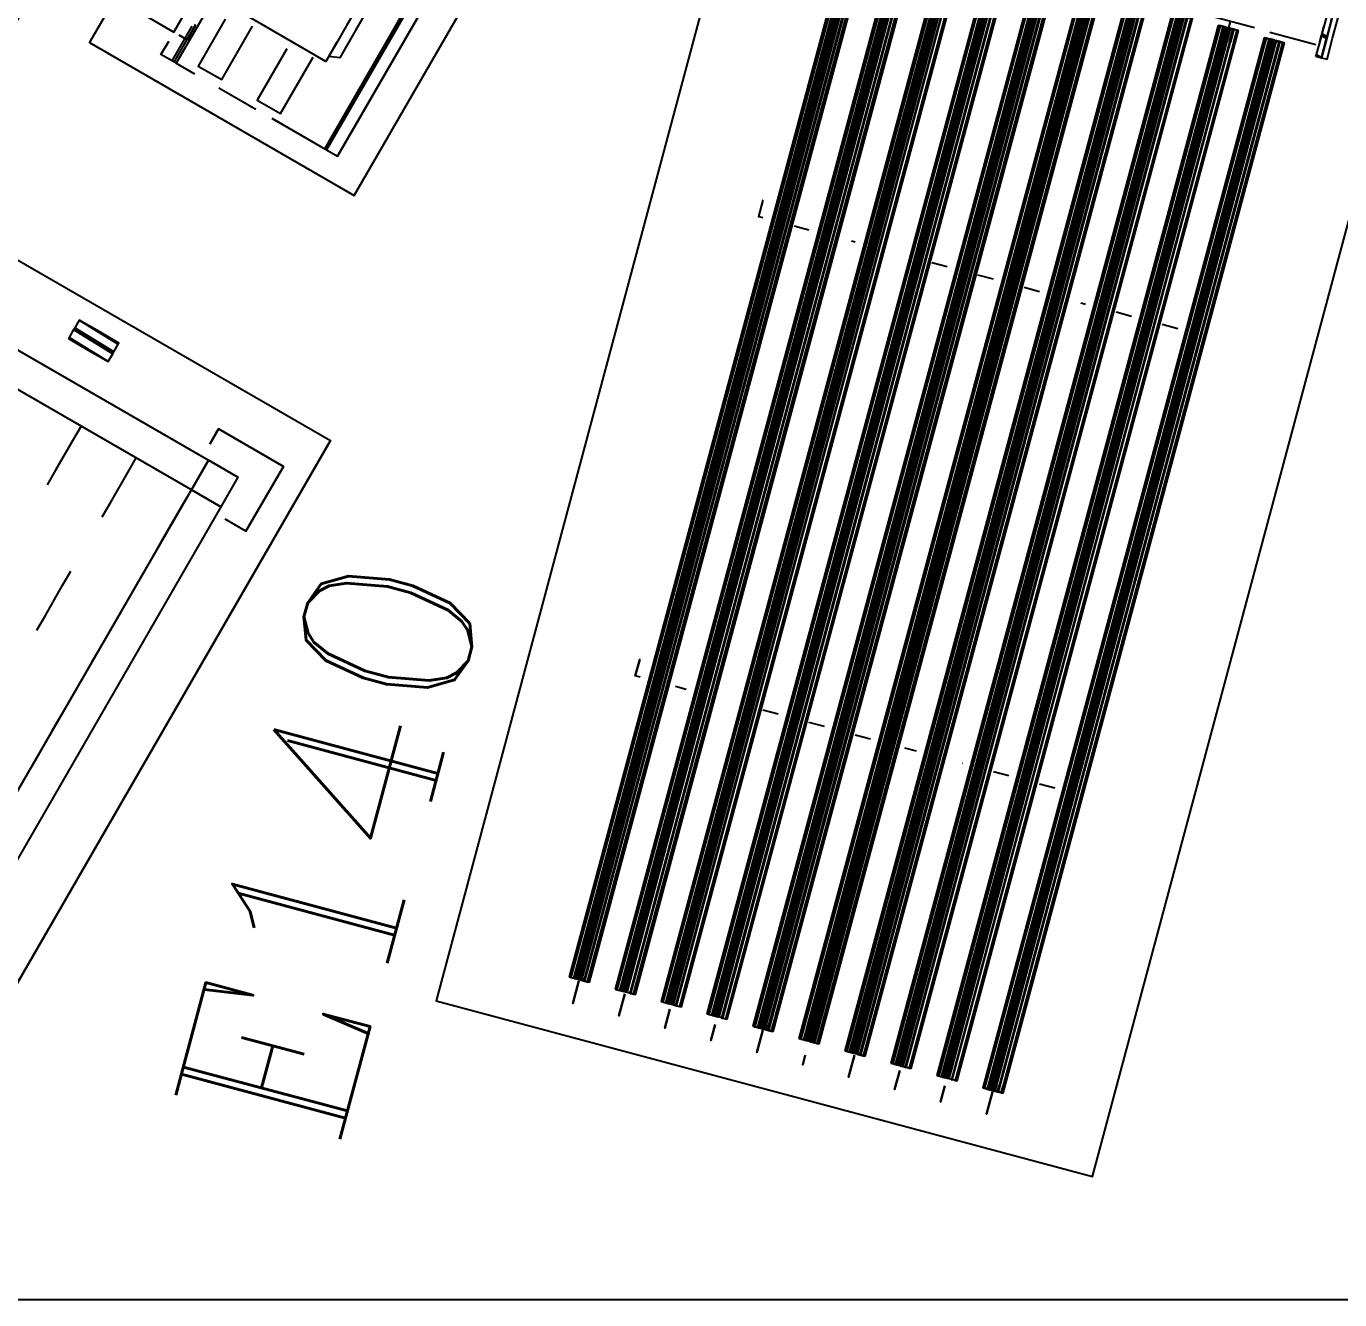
# Model space of a CAD drawing. Extents: x -57244 to 324435, y 15553 to 159369.
# Drawn here: x 58853 to 62718, y 32713 to 36461 of the extents above; entities that cross this region are included whole.
import ezdxf

# ---------------------------------------------------------------- set-up
doc = ezdxf.new("R2010")
doc.units = 0
doc.header["$LTSCALE"] = 2000
doc.header["$MEASUREMENT"] = 0
doc.layers.add('BASE', color=253, linetype='CONTINUOUS')
doc.styles.add('ROMANC', font='ROMANC', dxfattribs={"height": 0.2})

msp = doc.modelspace()

# ---------------------------------------------------------------- linework, layer by layer
at = {"layer": 'BASE', "linetype": 'Continuous'}
for p, q in [((61300.3, 36747.2), (60472.3, 33656.9)), ((61435.5, 36710.9), (60607.5, 33620.6)), ((60742.7, 33584.4), (61570.8, 36674.7)), ((61706, 36638.5), (60878, 33548.2)), ((60016.5, 36596), (59730.3, 36100.3)), ((59736.4, 36096.8), (60024.6, 36596)), ((61841.2, 36602.2), (61013.2, 33511.9)), ((61148.4, 33475.7), (61976.5, 36566)), ((62466.9, 36455.6), (61969.7, 36588.8)), ((61283.7, 33439.5), (62111.7, 36529.8)), ((61418.9, 33403.2), (62246.9, 36493.5)), ((62253.5, 36491.9), (61499.2, 33676.9)), ((59282.6, 36358.8), (59341.2, 36460.4)), ((59288.7, 36355.3), (59349.3, 36460.4)), ((59357.4, 36460.4), (59294.7, 36351.8)), ((62382.2, 36457.3), (61554.1, 33367)), ((62360.5, 36460.4), (62348.3, 36415.2)), ((62360.5, 36460.4), (62348.3, 36415.2)), ((62363.9, 36460.4), (62351.7, 36415.2)), ((62351.7, 36415.2), (62363.9, 36460.4)), ((62382.3, 36457.7), (62370.9, 36415.2)), ((62372.3, 36460.4), (62374.5, 36459.8)), ((62374.5, 36459.9), (62372.6, 36460.4)), ((62377.1, 36459.4), (62384, 36457.3)), ((62388.9, 36456.4), (62377.9, 36415.2)), ((62380.1, 36457.9), (62380.1, 36458)), ((62386.4, 36456.3), (62386.4, 36456.3)), ((62388.7, 36455.6), (62388.7, 36455.7)), ((62395.4, 36474.8), (62390.2, 36455.5)), ((62391.5, 36460.4), (62390.2, 36455.5)), ((62399.6, 36452.7), (62399.6, 36452.8)), ((62400.2, 36452.7), (62400.2, 36452.7)), ((62414.6, 36449.1), (62406, 36451.4)), ((62512.1, 36443.5), (62647.7, 36407.2)), ((59271.3, 36415.2), (59249.7, 36377.8)), ((59303.2, 36434.2), (59320.4, 36424.3)), ((59768.3, 36415.2), (59755.1, 36392.3)), ((62517.4, 36421.1), (61689.3, 33330.8)), ((62523.9, 36419.4), (61784.8, 33661)), ((62519.2, 36421), (62512.1, 36423.2)), ((62515.4, 36421.8), (62515.3, 36421.7)), ((62533.4, 36417), (62533.3, 36416.9)), ((62534.8, 36416.6), (62534.8, 36416.5)), ((62535.5, 36416.5), (62535.5, 36416.5)), ((62647.5, 36372.5), (62647.7, 36373.3)), ((59359.2, 36343.5), (59428.4, 36303.5)), ((59419.8, 36279.6), (59529.2, 36216.5)), ((59509.5, 36227.8), (59529.2, 36216.5)), ((59576.4, 36189.2), (59769.3, 36077.8)), ((59724.3, 36103.8), (59576.4, 36189.2)), ((59724.3, 36103.8), (59724.3, 36103.8)), ((61112.3, 35872.9), (61156.2, 35861.1)), ((61291.8, 35824.8), (61280.9, 35827.7)), ((61563, 35752.1), (61517.8, 35764.2)), ((61698.6, 35715.8), (61653.4, 35727.9)), ((61834.1, 35679.4), (61788.9, 35691.5)), ((61955.6, 35646.9), (61969.7, 35643.1)), ((62105.3, 35606.8), (62060.1, 35618.9)), ((59077.3, 35556.5), (59067.4, 35562.2)), ((62240.9, 35570.4), (62195.7, 35582.5)), ((59125.9, 35528.4), (59122.4, 35530.4)), ((59339, 35096.5), (59389, 35183.1)), ((59425.6, 35046.5), (59339, 35096.5)), ((59339, 35096.5), (59425.6, 35046.5)), ((59403.4, 35059.3), (59348.4, 35091.1)), ((60794.6, 34508.6), (60763.3, 34517)), ((61065.8, 34435.9), (61020.6, 34448)), ((61201.4, 34399.6), (61156.2, 34411.7)), ((61291.8, 34375.4), (61337, 34363.2)), ((61472.6, 34326.9), (61437.9, 34336.2)), ((61608.2, 34290.6), (61606.6, 34291)), ((61743.8, 34254.3), (61698.6, 34266.4)), ((61879.3, 34217.9), (61834.1, 34230)), ((60455.9, 33661.1), (60464.5, 33658.9)), ((60474, 33656.4), (60466, 33658.3)), ((60466.9, 33658.3), (60472.3, 33656.9)), ((60474, 33656.4), (60467, 33658)), ((60470.8, 33657.3), (60467.1, 33658.3)), ((60470.2, 33657.5), (60467.4, 33658.3)), ((60467.9, 33658.3), (60470.9, 33657.4)), ((60468.7, 33658.3), (60474, 33656.7)), ((60470.3, 33657.8), (60470.3, 33657.7)), ((60472.4, 33657.3), (60472.6, 33658.3)), ((60486.6, 33653.4), (60487.9, 33658.3)), ((60488.3, 33652.8), (60488.3, 33652.9)), ((60489.8, 33652.5), (60489.7, 33652.4)), ((60490.3, 33652.2), (60490.3, 33652.2)), ((60504.6, 33648.1), (60496, 33650.5)), ((60509.3, 33647.1), (60506.1, 33647.9)), ((60599.7, 33622.7), (60591.1, 33624.9)), ((60609.2, 33620.2), (60602.2, 33621.8)), ((60639.8, 33611.9), (60631.2, 33614.3)), ((60644.5, 33610.9), (60641.3, 33611.7)), ((60724.9, 33589.3), (60721.8, 33590.2)), ((60726.3, 33588.7), (60734.9, 33586.5)), ((60737.4, 33585.6), (60744.4, 33583.9)), ((60766.4, 33578), (60775, 33575.6)), ((60861.5, 33552.4), (60870.2, 33550.2)), ((60872.6, 33549.3), (60879.7, 33547.7)), ((60901.7, 33541.8), (60910.3, 33539.4)), ((60911.8, 33539.2), (60914.9, 33538.4)), ((60996.8, 33516.2), (61005.4, 33514)), ((61014.9, 33511.4), (61007.9, 33513.1)), ((61011.2, 33512.8), (61011.2, 33512.7)), ((61013.3, 33512.3), (61016.1, 33522.7)), ((61022.7, 33509.8), (61022.7, 33509.7)), ((61031.3, 33522.7), (61027.5, 33508.5)), ((61030.7, 33507.6), (61030.6, 33507.5)), ((61031.2, 33507.3), (61031.2, 33507.2)), ((61045.5, 33503.2), (61036.9, 33505.6)), ((61132, 33480), (61140.6, 33477.8)), ((61150.1, 33475.2), (61143.1, 33476.9)), ((61152.7, 33474.9), (61152.7, 33474.9)), ((61172.1, 33469.3), (61180.7, 33466.9)), ((61267.2, 33443.8), (61275.9, 33441.5)), ((61278.3, 33440.6), (61285.3, 33439)), ((61287.9, 33438.6), (61287.9, 33438.6)), ((61307.3, 33433.1), (61316, 33430.7)), ((61316, 33430.9), (61316, 33430.7)), ((61316, 33430.9), (61316, 33430.7)), ((61317.5, 33430.5), (61320.6, 33429.7)), ((61401.1, 33408.1), (61397.9, 33409)), ((61402.4, 33407.5), (61411.1, 33405.3)), ((61413.6, 33404.4), (61420.6, 33402.7)), ((61442.6, 33396.9), (61451.2, 33394.5)), ((61537.7, 33371.3), (61546.3, 33369.1)), ((61555.8, 33366.5), (61548.8, 33368.2)), ((61558.4, 33366.1), (61558.4, 33366.1)), ((61586.4, 33358.2), (61577.8, 33360.6)), ((61671.5, 33335.7), (61668.4, 33336.5)), ((61672.9, 33335), (61681.6, 33332.8)), ((61691, 33330.3), (61684, 33331.9)), ((61687.3, 33331.6), (61687.4, 33331.7)), ((61692.3, 33341.9), (61689.4, 33331.2)), ((61696, 33329.4), (61695.9, 33329.3)), ((61697.3, 33328.7), (61696.3, 33324.8)), ((61697.3, 33328.7), (61696.3, 33324.8)), ((61704.9, 33341.9), (61701.1, 33327.9)), ((61703.7, 33327.3), (61707.6, 33341.9)), ((61706.8, 33326.3), (61706.8, 33326.4)), ((61707.4, 33326.1), (61707.4, 33326.1)), ((61721.6, 33322), (61713.1, 33324.4)), ((65338.6, 32712.6), (58216.5, 32712.6))]:
    msp.add_line(p, q, dxfattribs=at)
for points in [[(59882.5, 37473.8), (59752.6, 37548.8), (59157.6, 36518.3), (59287.5, 36443.3)], [(61304.6, 36746.2), (61295, 36748.4), (60466.9, 33657.9), (60476.5, 33655.7)], [(61324, 36740.7), (61321.5, 36741.3), (60493.4, 33650.9), (60495.9, 33650.2)], [(61334.1, 36738.2), (61332.7, 36738.5), (60504.6, 33648), (60506, 33647.7)], [(61337.4, 36737.6), (61337.3, 36737.5), (60509.2, 33647), (60509.3, 33647.1)], [(61417.7, 36715.8), (61419.1, 36715.4), (60591.1, 33624.9), (60589.6, 33625.3)], [(61439.8, 36710), (61430.2, 36712.2), (60602.2, 33621.7), (60611.7, 33619.5)], [(61306.9, 36745.5), (61195.4, 36329.7)], [(61459.2, 36704.4), (61456.7, 36705.1), (60628.6, 33614.6), (60631.1, 33614)], [(61469.3, 36702), (61467.9, 36702.3), (60639.8, 33611.8), (60641.3, 33611.5)], [(61472.6, 36701.4), (61472.6, 36701.3), (60644.5, 33610.8), (60644.5, 33610.9)], [(61549.8, 36680.6), (60721.8, 33590.2)], [(61575, 36673.7), (61565.5, 36676), (60737.4, 33585.5), (60746.9, 33583.2)], [(61442.1, 36709.3), (61371.4, 36445.5)], [(61577.2, 36672.8), (61580.1, 36672), (60752, 33581.5), (60749.1, 33582.2)], [(61594.5, 36668.2), (61592, 36668.9), (60763.8, 33578.4), (60766.4, 33577.7)], [(61604.6, 36665.7), (61603.1, 36666.1), (60775, 33575.6), (60776.5, 33575.2)], [(61685.1, 36644.4), (61685.1, 36644.4), (60857, 33553.9), (60857, 33553.9)], [(61698.2, 36640.4), (61700.7, 36639.7), (60872.6, 33549.2), (60870.1, 33549.9)], [(61710.2, 36637.5), (61700.7, 36639.7), (60872.6, 33549.2), (60882.2, 33547)], [(61712.5, 36636.8), (61439, 35615.9)], [(60068.5, 36596), (59769.3, 36077.8)], [(61729.7, 36632), (61727.2, 36632.6), (60899.1, 33542.2), (60901.6, 33541.5)], [(61739.8, 36629.5), (61738.4, 36629.8), (60910.3, 33539.3), (60911.7, 33539)], [(61743, 36628.9), (61743, 36628.8), (60914.9, 33538.3), (60914.9, 33538.4)], [(61823.4, 36607.1), (61824.8, 36606.7), (60996.8, 33516.2), (60995.3, 33516.6)], [(61845.5, 36601.2), (61835.9, 36603.5), (61007.8, 33513), (61017.4, 33510.7)], [(61847.7, 36600.3), (61850.6, 36599.5), (61022.5, 33509), (61019.6, 33509.8)], [(61864.9, 36595.7), (61862.4, 36596.4), (61034.3, 33505.9), (61036.8, 33505.3)], [(61875, 36593.3), (61873.6, 36593.6), (61045.5, 33503.1), (61047, 33502.8)], [(61878.3, 36592.7), (61878.3, 36592.6), (61050.2, 33502.1), (61050.2, 33502.2)], [(61955.5, 36571.9), (61955.5, 36572), (61127.5, 33481.5), (61127.4, 33481.4)], [(61980.7, 36565), (61971.2, 36567.3), (61143.1, 33476.8), (61152.6, 33474.5)], [(62000.1, 36559.5), (61997.6, 36560.2), (61169.5, 33469.7), (61172, 33469)], [(62010.3, 36557), (62008.8, 36557.4), (61180.7, 33466.9), (61182.2, 33466.5)], [(61985.9, 36563.6), (61373.9, 34279.6)], [(62013.5, 36556.4), (62013.5, 36556.4), (61185.4, 33465.9), (61185.4, 33465.9)], [(62090.8, 36535.7), (62090.8, 36535.7), (61262.7, 33445.2), (61262.7, 33445.2)], [(62093.9, 36534.6), (62095.3, 36534.2), (61267.2, 33443.7), (61265.8, 33444.1)], [(62115.9, 36528.8), (62106.4, 36531), (61278.3, 33440.5), (61287.8, 33438.3)], [(62135.4, 36523.3), (62132.9, 36523.9), (61304.8, 33433.4), (61307.3, 33432.8)], [(62145.5, 36520.8), (62144, 36521.1), (61315.9, 33430.6), (61317.4, 33430.3)], [(62229.1, 36498.4), (62230.5, 36498), (61402.4, 33407.5), (61401, 33407.9)], [(62251.2, 36492.5), (62241.6, 36494.8), (61413.5, 33404.3), (61423.1, 33402)], [(62256.3, 36490.8), (62253.4, 36491.6), (61425.3, 33401.1), (61428.2, 33400.3)], [(62256.4, 36491.1), (62256.3, 36490.8), (61428.2, 33400.3), (61428.3, 33400.6)], [(62270.6, 36487), (62268.1, 36487.7), (61440, 33397.2), (61442.5, 33396.5)], [(62280.7, 36484.6), (62279.3, 36484.9), (61451.2, 33394.4), (61452.6, 33394.1)], [(62284, 36484), (62283.9, 36483.9), (61455.9, 33393.4), (61455.9, 33393.5)], [(62253.5, 36491.9), (61745.3, 34595.3)], [(62361.2, 36463.2), (62361.2, 36463.3), (61533.1, 33372.8), (61533.1, 33372.7)], [(62386.4, 36456.3), (62376.9, 36458.5), (61548.8, 33368.1), (61558.3, 33365.8)], [(62388.6, 36455.4), (62391.5, 36454.6), (61563.4, 33364.1), (61560.5, 33364.9)], [(62405.8, 36450.8), (62403.3, 36451.5), (61575.2, 33361), (61577.7, 33360.3)], [(62416, 36448.3), (62414.5, 36448.7), (61586.4, 33358.2), (61587.9, 33357.8)], [(62419.2, 36447.7), (62419.2, 36447.7), (61591.1, 33357.2), (61591.1, 33357.2)], [(62360.5, 36460.4), (62348.3, 36415.2)], [(62365.4, 36460.4), (62353.3, 36415.2)], [(62377.1, 36459.4), (62377, 36459.2)], [(62391.6, 36454.9), (62391.6, 36454.8)], [(62403.5, 36452.3), (62403.5, 36452.1)], [(62414.6, 36449.1), (62414.6, 36449)], [(62496.5, 36427), (62496.5, 36427), (61668.4, 33336.5), (61668.4, 33336.5)], [(62509.6, 36423), (62512.1, 36422.3), (61684, 33331.8), (61681.5, 33332.5)], [(62521.6, 36420.1), (62512.1, 36422.3), (61684, 33331.8), (61693.5, 33329.6)], [(62526.8, 36418.3), (62523.9, 36419.1), (61695.8, 33328.6), (61698.6, 33327.8)], [(62541.1, 36414.6), (62538.5, 36415.2), (61710.4, 33324.7), (61713, 33324.1)], [(62551.2, 36412.1), (62549.7, 36412.4), (61721.6, 33321.9), (61723.1, 33321.6)], [(62554.4, 36411.5), (62554.4, 36411.4), (61726.3, 33320.9), (61726.3, 33321)], [(62501.1, 36426), (62501.1, 36425.8)], [(62538.8, 36416), (62538.7, 36415.8)], [(62549.9, 36412.9), (62549.8, 36412.7)], [(58449.2, 35991.3), (59748.2, 35241.3), (58548.2, 33162.8), (57249.2, 33912.8)], [(59339, 35096.5), (58528.4, 35564.5), (58578.4, 35651.1), (59389, 35183.1)], [(59339, 35096.5), (59389, 35183.1), (59475.6, 35133.1), (59425.6, 35046.5)], [(58469, 33589.6), (59339, 35096.5), (59425.6, 35046.5), (58555.6, 33539.6)], [(60467, 33658.2), (60467, 33658)], [(60493.4, 33651.1), (60493.4, 33650.9)], [(60504.6, 33648.3), (60504.6, 33648.1)], [(60639.9, 33612.1), (60639.8, 33611.9)], [(60996.8, 33516.4), (60996.8, 33516.2)], [(61007.9, 33513.3), (61007.9, 33513.1)], [(61034.4, 33506.2), (61034.3, 33506)], [(61045.6, 33503.3), (61045.5, 33503.2)], [(61673, 33335.2), (61672.9, 33335)], [(61684.1, 33332.1), (61684, 33331.9)], [(61710.5, 33325), (61710.5, 33324.8)], [(61721.7, 33322.2), (61721.6, 33322)]]:
    msp.add_lwpolyline(points, close=True, dxfattribs=at)
for points in [[(61867.7, 36731.6), (60964.7, 36973.5), (60058.9, 33592.8), (61990.7, 33075.2), (62896.6, 36455.9), (62738.1, 36498.4)], [(61298.3, 36747.9), (61298.3, 36748), (61279.4, 36753.1), (60451.3, 33662.6), (60454.4, 33661.7)], [(61298.3, 36748), (61279.4, 36753.1), (61279.4, 36753.1), (60451.3, 33662.6), (60451.3, 33662.6), (61279.4, 36753.1), (60451.3, 33662.6), (60454.5, 33661.8)], [(61298.9, 36747.8), (61282.5, 36752), (60454.4, 33661.5), (61282.5, 36752), (61283.9, 36751.6), (60455.8, 33661.1), (60454.4, 33661.5)], [(61300.3, 36747.3), (61300.4, 36747.4), (61283.9, 36751.6), (60455.8, 33661.1), (60464.5, 33658.9)], [(61302.1, 36746.9), (61292.5, 36749.1), (60464.4, 33658.6), (61292.5, 36749.1), (61295, 36748.4), (60466.9, 33657.9), (60464.4, 33658.6)], [(61306.9, 36745.5), (61306.8, 36745.2), (60478.7, 33654.7), (61306.8, 36745.2), (61309.7, 36744.5), (60481.6, 33654), (60478.7, 33654.7)], [(60595.3, 34078.4), (61309.8, 36744.8), (61309.7, 36744.5), (60481.6, 33654)], [(60481.8, 33654.6), (60481.9, 33655), (61309.7, 36744.5), (60481.9, 33655), (60481.9, 33655)], [(61312.1, 36744.2), (61321.5, 36741.3), (60493.4, 33650.9), (60484, 33653.7)], [(61312.1, 36744.2), (60484.1, 33654), (60484.1, 33654)], [(61314.6, 36743.4), (60486.5, 33653), (60493.4, 33650.9)], [(61314.6, 36743.5), (61324, 36740.7), (60495.9, 33650.2)], [(60496, 33650.4), (60504.6, 33648), (61332.7, 36738.5), (61316.3, 36743.1)], [(61317.8, 36742.8), (61334.1, 36738.2), (60506, 33647.7)], [(60506.1, 33647.9), (60509.2, 33647), (61337.3, 36737.5), (61318.4, 36742.6)], [(61318.4, 36742.7), (61337.4, 36737.6), (60509.3, 33647.1)], [(60589.7, 33625.6), (60586.5, 33626.4), (61414.6, 36716.8), (60586.5, 33626.4), (60586.5, 33626.3), (61414.6, 36716.8), (61414.6, 36716.9), (61433.6, 36711.8)], [(61433.5, 36711.7), (61433.5, 36711.8), (61414.6, 36716.8), (60586.5, 33626.3), (60589.7, 33625.5)], [(60589.6, 33625.3), (61417.7, 36715.8), (61434.2, 36711.6)], [(61435.6, 36711), (61435.6, 36711.1), (61419.1, 36715.4), (60591.1, 33624.9), (60599.7, 33622.6)], [(61437.3, 36710.6), (61427.7, 36712.9), (60599.6, 33622.4), (61427.7, 36712.9), (61430.2, 36712.2), (60602.2, 33621.7), (60599.6, 33622.4)], [(59167.6, 36635.6), (59039, 36412.9), (59818.4, 35962.9), (60236.1, 36686.4)], [(61442.1, 36709.3), (61442, 36709), (60613.9, 33618.5), (61442, 36709), (61444.9, 36708.2), (60616.8, 33617.7), (60613.9, 33618.5)], [(60616.8, 33617.7), (61444.9, 36708.2), (61445, 36708.5), (60787.3, 34254.2)], [(61447.3, 36707.9), (61456.7, 36705.1), (60628.6, 33614.6), (60619.2, 33617.4)], [(60619.3, 33617.8), (60619.3, 33617.8), (61447.3, 36707.9)], [(60628.6, 33614.7), (60621.7, 33616.8), (61449.8, 36707.2)], [(61449.8, 36707.3), (61459.2, 36704.4), (60631.1, 33614)], [(60631.2, 33614.2), (60639.8, 33611.8), (61467.9, 36702.3), (61451.5, 36706.9)], [(60641.3, 33611.5), (61469.3, 36702), (61453, 36706.5)], [(61453.6, 36706.4), (61472.6, 36701.3), (60644.5, 33610.8), (60641.3, 33611.7)], [(61453.6, 36706.4), (61472.6, 36701.4), (60644.5, 33610.9)], [(61568.8, 36675.6), (61549.9, 36680.7), (61549.8, 36680.6), (60721.7, 33590.1), (60721.8, 33590.2)], [(61568.8, 36675.5), (61568.8, 36675.5), (61549.8, 36680.6), (60721.7, 33590.1), (60724.9, 33589.3)], [(61569.4, 36675.3), (61552.9, 36679.5), (60724.9, 33589.1), (61552.9, 36679.5), (61554.4, 36679.1), (60726.3, 33588.6), (60724.9, 33589.1)], [(61570.8, 36674.8), (61570.8, 36674.9), (61554.4, 36679.1), (60726.3, 33588.6), (60734.9, 33586.4)], [(61572.5, 36674.4), (61563, 36676.7), (60734.9, 33586.2), (61563, 36676.7), (61565.5, 36676), (60737.4, 33585.5), (60734.9, 33586.2)], [(60749.1, 33582.2), (61577.2, 36672.8), (61577.3, 36673.1)], [(59167.6, 36635.6), (59039, 36412.9), (59818.4, 35962.9)], [(60752, 33581.5), (61580.1, 36672), (61580.2, 36672.3), (60922.6, 34217.9)], [(60754.5, 33581.5), (60754.5, 33581.5), (61582.5, 36671.7)], [(61582.6, 36671.7), (61592, 36668.9), (60763.8, 33578.4), (60754.5, 33581.2)], [(61585, 36670.9), (60757, 33580.5), (60763.9, 33578.5)], [(60766.4, 33577.7), (61594.5, 36668.2), (61585.1, 36671)], [(61586.8, 36670.6), (61603.1, 36666.1), (60775, 33575.6), (60766.4, 33578)], [(60776.5, 33575.2), (61604.6, 36665.7), (61588.2, 36670.3)], [(60776.5, 33575.4), (60779.7, 33574.6), (61607.8, 36665.1), (61588.9, 36670.2)], [(61588.9, 36670.2), (61607.8, 36665.1), (61607.8, 36665.1), (60779.7, 33574.6), (60779.7, 33574.6), (61607.8, 36665.1), (60779.7, 33574.6), (60776.6, 33575.5)], [(61704, 36639.2), (61704, 36639.3), (61685.1, 36644.4), (60857, 33553.9), (60860.1, 33553)], [(61704, 36639.3), (61685.1, 36644.4), (60857, 33553.9), (60860.2, 33553.1)], [(61704.6, 36639.1), (61688.2, 36643.3), (60860.1, 33552.8), (61688.2, 36643.3), (61689.6, 36642.9), (60861.5, 33552.4), (60860.1, 33552.8)], [(61706, 36638.6), (61706.1, 36638.7), (61689.6, 36642.9), (60861.5, 33552.4), (60870.2, 33550.2)], [(60870.1, 33549.9), (61698.2, 36640.4), (61707.8, 36638.2)], [(60884.4, 33546), (61712.5, 36636.5), (61712.6, 36636.8)], [(60887.3, 33545.2), (61715.4, 36635.7), (61712.5, 36636.5), (60884.4, 33546), (60887.3, 33545.2), (61715.4, 36635.7), (61715.5, 36636.1), (61057.8, 34181.7)], [(61717.8, 36635.5), (61727.2, 36632.6), (60899.1, 33542.2), (60889.7, 33545)], [(61717.8, 36635.5), (60889.8, 33545.3), (60889.8, 33545.3)], [(60899.1, 33542.2), (60892.2, 33544.3), (61720.3, 36634.7)], [(61720.3, 36634.8), (61729.7, 36632), (60901.6, 33541.5)], [(61722, 36634.4), (61738.4, 36629.8), (60910.3, 33539.3), (60901.7, 33541.7)], [(60024.6, 36596), (59736.4, 36096.8), (59769.3, 36077.8)], [(60068.5, 36596), (59769.3, 36077.8), (60068.5, 36596)], [(60911.7, 33539), (61739.8, 36629.5), (61723.5, 36634)], [(61724.1, 36633.9), (61743, 36628.8), (60914.9, 33538.3), (60911.8, 33539.2)], [(61724.1, 36634), (61743, 36628.9), (60914.9, 33538.4)], [(61820.3, 36608.1), (60992.2, 33517.7), (60992.2, 33517.6), (61820.3, 36608.1), (61820.3, 36608.2), (61839.3, 36603.1)], [(60995.4, 33516.8), (60992.2, 33517.6), (61820.3, 36608.1), (61839.2, 36603.1), (61839.2, 36603)], [(60995.4, 33516.8), (60992.2, 33517.7), (61820.3, 36608.1)], [(60995.3, 33516.6), (61823.4, 36607.1), (61839.9, 36602.8)], [(61841.3, 36602.3), (61841.3, 36602.4), (61824.8, 36606.7), (60996.8, 33516.2), (61005.4, 33513.9)], [(61843, 36601.9), (61833.4, 36604.2), (61005.3, 33513.7), (61833.4, 36604.2), (61835.9, 36603.5), (61007.8, 33513), (61005.3, 33513.7)], [(61019.6, 33509.8), (61847.7, 36600.3), (61847.8, 36600.6)], [(61022.5, 33509), (61850.6, 36599.5), (61850.7, 36599.8)], [(61024.9, 33508.7), (61034.3, 33505.9), (61862.4, 36596.4), (61853, 36599.2)], [(61853, 36599.2), (61025, 33509.1), (61025, 33509.1)], [(61034.3, 33506), (61027.4, 33508.1), (61855.5, 36598.5)], [(61855.5, 36598.6), (61864.9, 36595.7), (61036.8, 33505.3)], [(61036.9, 33505.5), (61045.5, 33503.1), (61873.6, 36593.6), (61857.2, 36598.2)], [(61858.7, 36597.8), (61875, 36593.3), (61047, 33502.8)], [(61859.3, 36597.7), (61878.3, 36592.7), (61050.2, 33502.2), (61047, 33503)], [(61047, 33503), (61050.2, 33502.1), (61878.3, 36592.6), (61859.3, 36597.7)], [(61217.4, 34236.3), (61850.7, 36599.8), (61217.4, 34236.3)], [(61847.8, 36600.6), (61777.1, 36336.8), (61847.8, 36600.6)], [(59794.4, 36460.4), (59797.2, 36465.2), (59851.4, 36559), (59870.8, 36532.6), (59823.2, 36450.2), (59775.7, 36367.9), (59743.1, 36371.5), (59768.3, 36415.2)], [(61974.4, 36566.8), (61974.5, 36566.8), (61955.5, 36571.9), (61127.4, 33481.4), (61130.6, 33480.6)], [(61130.6, 33480.6), (61127.5, 33481.5), (61955.5, 36572), (61974.5, 36566.9)], [(61975.1, 36566.6), (61958.6, 36570.8), (61130.5, 33480.3), (61958.6, 36570.8), (61960.1, 36570.4), (61132, 33479.9), (61130.5, 33480.3)], [(61140.6, 33477.7), (61132, 33479.9), (61960.1, 36570.4), (61976.5, 36566.2), (61976.5, 36566.1)], [(61978.2, 36565.7), (61968.7, 36568), (61140.6, 33477.5), (61968.7, 36568), (61971.2, 36567.3), (61143.1, 33476.8), (61140.6, 33477.5)], [(61983, 36564.4), (61982.9, 36564), (61154.8, 33473.5), (61982.9, 36564), (61985.8, 36563.3), (61157.7, 33472.8), (61154.8, 33473.5)], [(61157.7, 33472.8), (61985.8, 36563.3), (61985.9, 36563.6), (61328.1, 34108.6)], [(61160.1, 33472.5), (61169.5, 33469.7), (61997.6, 36560.2), (61988.2, 36563)], [(61988.2, 36563), (61160.2, 33472.8), (61160.2, 33472.8)], [(61990.7, 36562.2), (61162.7, 33471.8), (61169.5, 33469.8)], [(61990.7, 36562.3), (62000.1, 36559.5), (61172, 33469)], [(61172.1, 33469.3), (61180.7, 33466.9), (62008.8, 36557.4), (61992.5, 36561.9)], [(61993.9, 36561.6), (62010.3, 36557), (61182.2, 33466.5)], [(61994.5, 36561.5), (62013.5, 36556.4), (61185.4, 33465.9), (61182.2, 33466.7)], [(61182.2, 33466.8), (61185.4, 33465.9), (62013.5, 36556.4), (61994.6, 36561.5)], [(62109.7, 36530.7), (62090.8, 36535.7), (61262.7, 33445.2), (61265.8, 33444.4)], [(62109.7, 36530.5), (62109.7, 36530.6), (62090.8, 36535.7), (61262.7, 33445.2), (61265.8, 33444.3)], [(61265.8, 33444.1), (62093.9, 36534.6), (62110.3, 36530.4)], [(62111.7, 36529.9), (62111.8, 36530), (62095.3, 36534.2), (61267.2, 33443.7), (61275.8, 33441.5)], [(62113.4, 36529.5), (62103.9, 36531.7), (61275.8, 33441.2), (62103.9, 36531.7), (62106.4, 36531), (61278.3, 33440.5), (61275.8, 33441.2)], [(62118.3, 36528.1), (62118.2, 36527.8), (61290.1, 33437.3), (62118.2, 36527.8), (62121.1, 36527), (61293, 33436.5), (61290.1, 33437.3)], [(62121.2, 36527.4), (62121.1, 36527), (61293, 33436.5), (61293.1, 33436.9), (61996.2, 36061.2)], [(62123.5, 36526.8), (62132.9, 36523.9), (61304.8, 33433.4), (61295.4, 33436.3)], [(62126, 36526), (61297.9, 33435.6), (61304.8, 33433.5)], [(62126, 36526.1), (62135.4, 36523.3), (61307.3, 33432.8)], [(62127.7, 36525.7), (62144, 36521.1), (61315.9, 33430.6), (61307.3, 33433)], [(62129.1, 36525.3), (62145.5, 36520.8), (61317.4, 33430.3)], [(62129.8, 36525.2), (62148.7, 36520.1), (61320.6, 33429.7), (61317.5, 33430.5)], [(62129.8, 36525.3), (62148.7, 36520.2), (62148.7, 36520.1), (61320.6, 33429.7), (61320.6, 33429.7)], [(62148.7, 36520.1), (61320.6, 33429.7), (62148.7, 36520.1)], [(59383.5, 36505.6), (59294.7, 36351.8), (59348.4, 36320.9)], [(59438.8, 36481.4), (59359.2, 36343.5), (59428.4, 36303.5), (59519, 36460.4)], [(59794.4, 36460.4), (59766, 36411.1), (59734.7, 36357), (59477.3, 36505.6)], [(59852.6, 36501.1), (59793.8, 36399.3), (59775.7, 36367.9)], [(62245, 36494.4), (62226, 36499.5), (61397.9, 33409), (62226, 36499.5), (62226, 36499.4), (61397.9, 33408.9), (61397.9, 33409)], [(62244.9, 36494.3), (62244.9, 36494.4), (62226, 36499.4), (61397.9, 33408.9), (61401.1, 33408.1)], [(61401, 33407.9), (62229.1, 36498.4), (62245.5, 36494.1)], [(62247, 36493.6), (62247, 36493.7), (62230.5, 36498), (61402.4, 33407.5), (61411.1, 33405.2)], [(62248.7, 36493.2), (62239.1, 36495.5), (61411, 33405), (62239.1, 36495.5), (62241.6, 36494.8), (61413.5, 33404.3), (61411, 33405)], [(61425.4, 33401.4), (61425.3, 33401.1), (62253.4, 36491.6), (62253.5, 36491.9)], [(61428.5, 33401.3), (61428.5, 33401.3), (62256.4, 36491.1), (61428.5, 33401.3), (61428.4, 33401)], [(61430.6, 33400), (61440, 33397.2), (62268.1, 36487.7), (62258.7, 36490.5)], [(61440, 33397.3), (61433.1, 33399.4), (62261.2, 36489.8)], [(61442.5, 33396.5), (62270.6, 36487), (62261.2, 36489.9)], [(62262.9, 36489.5), (62279.3, 36484.9), (61451.2, 33394.4), (61442.6, 33396.8)], [(62264.4, 36489.1), (62280.7, 36484.6), (61452.6, 33394.1)], [(62265, 36489), (62284, 36484), (61455.9, 33393.5), (61452.7, 33394.3)], [(61452.7, 33394.2), (61455.9, 33393.4), (62283.9, 36483.9), (62265, 36489)], [(62663.9, 36368.1), (62680.3, 36363.7), (62696.8, 36425.1), (62713.2, 36486.4), (62696.8, 36490.8)], [(62692.9, 36476.2), (62696.8, 36490.8), (62680.3, 36429.5), (62663.9, 36368.1), (62664.4, 36370)], [(59303.2, 36434.2), (59326.4, 36420.8), (59351.4, 36464.1), (59348.4, 36465.8)], [(59349.3, 36460.4), (59326.4, 36420.8), (59303.2, 36434.2)], [(59348.4, 36458.8), (59348.9, 36459.7), (59348.4, 36460.1)], [(59794.4, 36460.4), (59782.7, 36440.1), (59782.7, 36440.1)], [(60617, 33618.4), (60617.1, 33618.7), (61374, 36443.4), (60617.1, 33618.7), (60617.1, 33618.7)], [(62380.2, 36458.2), (62361.2, 36463.3), (61533.1, 33372.8), (61536.3, 33371.9)], [(61536.3, 33371.9), (61533.1, 33372.7), (62361.2, 36463.2), (62380.2, 36458.1), (62380.2, 36458.1)], [(62380.8, 36457.9), (62364.3, 36462.2), (61536.2, 33371.7), (62364.3, 36462.2), (62365.8, 36461.7), (61537.7, 33371.2), (61536.2, 33371.7)], [(62382.2, 36457.4), (62382.2, 36457.5), (62365.8, 36461.7), (61537.7, 33371.2), (61546.3, 33369)], [(62383.9, 36457), (62374.4, 36459.3), (61546.2, 33368.8), (62374.4, 36459.3), (62376.9, 36458.5), (61548.8, 33368.1), (61546.2, 33368.8)], [(61560.5, 33364.9), (62388.6, 36455.4), (62388.7, 36455.7)], [(62391.6, 36454.9), (62391.5, 36454.6), (61563.4, 33364.1)], [(62393.9, 36454.3), (62403.3, 36451.5), (61575.2, 33361), (61565.8, 33363.8)], [(62393.9, 36454.3), (61565.9, 33364.1), (61565.9, 33364.1)], [(61575.2, 33361.1), (61568.3, 33363.2), (62396.4, 36453.5)], [(61577.7, 33360.3), (62405.8, 36450.8), (62396.4, 36453.6)], [(62398.1, 36453.2), (62414.5, 36448.7), (61586.4, 33358.2), (61577.8, 33360.5)], [(61587.9, 33357.8), (62416, 36448.3), (62399.6, 36452.9)], [(61587.9, 33358.1), (61591.1, 33357.2), (62419.2, 36447.7), (62400.2, 36452.8)], [(61587.9, 33358), (61591.1, 33357.2), (62419.2, 36447.7), (62400.2, 36452.7)], [(62362.5, 36415.2), (62374.6, 36460.1), (62362.5, 36415.2)], [(62380.8, 36458), (62364.4, 36462.6), (62364.4, 36462.4)], [(62382.3, 36457.7), (62365.9, 36462.3), (62364.4, 36462.6), (62364.4, 36462.4)], [(62374.6, 36460.1), (62377.1, 36459.4), (62365.2, 36415.2), (62377.1, 36459.4), (62386.5, 36456.6), (62375.4, 36415.2)], [(62384, 36457.3), (62374.6, 36460.1), (62374.5, 36459.9), (62374.6, 36460.1), (62377.1, 36459.5), (62386.5, 36456.6)], [(62377.9, 36415.2), (62388.9, 36456.4), (62391.8, 36455.6), (62381, 36415.2)], [(62381, 36415.2), (62391.8, 36455.6), (62391.7, 36455.2), (62381, 36415.2)], [(62391.6, 36454.9), (62391.5, 36454.6), (62381, 36415.2)], [(62391.5, 36454.6), (62391.5, 36454.6), (62381, 36415.2)], [(62386.1, 36415.2), (62396.5, 36453.9), (62403.5, 36452.3)], [(62388.8, 36456), (62388.9, 36456.3), (62391.8, 36455.6), (62391.7, 36455.2), (62391.8, 36455.6), (62391.7, 36455.2)], [(62394, 36454.6), (62403.6, 36452.4), (62393.6, 36415.2)], [(62393.6, 36415.2), (62403.6, 36452.4), (62406.1, 36451.7), (62396.3, 36415.2), (62406.1, 36451.7)], [(62394, 36454.6), (62403.6, 36452.4), (62406.1, 36451.7), (62406, 36451.4), (62406.1, 36451.7), (62396.5, 36453.9)], [(62399.6, 36453), (62416.1, 36448.8), (62416, 36448.6), (62416.1, 36448.8), (62414.6, 36449.2), (62398.2, 36453.4)], [(62406, 36451.4), (62414.7, 36449.2), (62405.5, 36415.2)], [(62416.1, 36448.8), (62407.1, 36415.2), (62416.1, 36448.8), (62414.7, 36449.2), (62405.5, 36415.2)], [(62410.5, 36415.2), (62419.2, 36447.7), (62416, 36448.6)], [(62416, 36448.5), (62419.2, 36447.7), (62410.5, 36415.2)], [(62410.5, 36415.2), (62419.2, 36447.7), (62419.2, 36447.7), (62410.5, 36415.2)], [(62658.9, 36415.2), (62663.9, 36433.9), (62671, 36460.4)], [(62688.6, 36460.4), (62680.3, 36429.5), (62676.5, 36415.2)], [(59294.7, 36351.8), (59249.7, 36377.8), (59271.3, 36415.2), (59249.7, 36377.8)], [(59282.6, 36358.8), (59249.7, 36377.8), (59271.3, 36415.2)], [(62515.4, 36421.8), (62515.4, 36421.9), (62496.5, 36427), (61668.4, 33336.5), (61671.5, 33335.6)], [(61668.4, 33336.5), (62496.5, 36427), (62515.4, 36421.9)], [(62516, 36421.7), (62499.5, 36425.9), (61671.5, 33335.4), (62499.5, 36425.9), (62501, 36425.5), (61672.9, 33335), (61671.5, 33335.4)], [(62517.4, 36421.2), (62517.4, 36421.3), (62501, 36425.5), (61672.9, 33335), (61681.6, 33332.8)], [(61681.5, 33332.5), (62509.6, 36423), (62519.1, 36420.8)], [(61695.8, 33328.9), (61695.8, 33328.6), (62523.9, 36419.1), (62523.9, 36419.4)], [(61696, 33329.6), (61696, 33329.6), (62523.9, 36419.4), (61696, 33329.6), (61696, 33329.4)], [(61698.6, 33327.8), (62526.8, 36418.3), (62526.8, 36418.7), (62040.1, 34602)], [(62529.2, 36418), (62538.5, 36415.2), (61710.4, 33324.7), (61701.1, 33327.6)], [(61710.5, 33324.8), (61703.6, 33326.9), (62531.6, 36417.3)], [(62531.7, 36417.4), (62541.1, 36414.6), (61713, 33324.1)], [(62533.4, 36417), (62549.7, 36412.4), (61721.6, 33321.9), (61713, 33324.3)], [(61723.1, 33321.6), (62551.2, 36412.1), (62534.8, 36416.6)], [(61723.2, 33321.8), (61726.3, 33321), (62554.4, 36411.5), (62535.5, 36416.6)], [(62535.5, 36416.5), (62554.4, 36411.4), (61726.3, 33320.9), (61723.2, 33321.8)], [(62517.5, 36421.5), (62501.1, 36426), (62499.7, 36426.4), (62499.6, 36426.2), (62499.7, 36426.4), (62516, 36421.8)], [(62521.7, 36420.4), (62512.3, 36423.2), (62512.1, 36423.3)], [(62512.2, 36422.9), (62512.3, 36423.1), (62512.2, 36422.9)], [(62526.9, 36419), (62527, 36419.3), (62524.1, 36420.1), (62524, 36419.8)], [(62531.7, 36417.7), (62541.3, 36415.4), (62541.2, 36415.2), (62541.3, 36415.4), (62538.8, 36416.1), (62529.2, 36418.4)], [(62533.4, 36417.2), (62549.9, 36413), (62551.3, 36412.5), (62551.3, 36412.3), (62551.3, 36412.5), (62534.9, 36416.8)], [(59619.5, 36394.5), (59532.4, 36243.5), (59601.7, 36203.5), (59697.8, 36370)], [(59619.5, 36394.5), (59532.4, 36243.5), (59601.7, 36203.5), (59697.8, 36370)], [(59743.1, 36371.5), (59743.1, 36371.5), (59755.1, 36392.3)], [(61293.2, 33437.2), (61293.2, 33437.6), (62049.7, 36260.8), (61293.2, 33437.6), (61293.2, 33437.6)], [(61563.7, 33365.1), (61563.7, 33365.1), (62320.2, 36188.4), (61563.7, 33365.1), (61563.6, 33364.8)], [(61295.5, 33436.6), (61295.5, 33436.6), (61993.1, 36040.1)], [(58449.2, 35991.3), (57249.2, 33912.8), (58548.2, 33162.8), (59748.2, 35241.3)], [(61020.6, 35949.2), (61020.5, 35949.2), (61007.6, 35900.9), (61020.6, 35897.4)], [(59014.7, 35283.7), (58989.7, 35240.4), (58939.7, 35153.8), (58914.7, 35110.5)], [(59499.7, 34974.9), (59609.7, 35165.4), (59419.2, 35275.4), (59393.6, 35231.1)], [(59393.6, 35231.1), (59419.2, 35275.4), (59609.7, 35165.4), (59499.7, 34974.9), (59438.8, 35010)], [(60752.2, 33582.2), (60752.3, 33582.5), (61200.3, 35254.4)], [(61200.3, 35254.4), (60752.3, 33582.5), (60752.3, 33582.5)], [(59076.9, 35016.9), (59101.9, 35060.2), (59151.9, 35146.8), (59176.9, 35190.1)], [(59475.6, 35133.1), (59389, 35183.1), (59343.6, 35104.5)], [(59239, 34923.3), (59264, 34966.6), (59314, 35053.2), (59339, 35096.5)], [(61698.8, 33328.5), (61698.9, 33328.9), (62146.7, 35000.1), (61698.9, 33328.9), (61698.9, 33328.9)], [(58884.4, 34683.5), (58909.4, 34726.8), (58959.4, 34813.4), (58984.4, 34856.7)], [(59146.5, 34763.1), (59121.5, 34719.8), (59071.5, 34633.2), (59046.5, 34589.9)], [(61019.8, 33510.6), (61019.8, 33510.5), (61338.7, 34700.7)], [(61771.3, 34671.7), (61430.7, 33400.4), (61430.7, 33400.4)], [(60659, 34544.9), (60645.2, 34548.6), (60658.2, 34596.9), (60659, 34596.7)], [(60659, 34596.7), (60658.2, 34596.9), (60645.2, 34548.6)], [(58954, 34429.7), (58929, 34386.4), (58879, 34299.8), (58854, 34256.5)], [(60478.9, 33655.4), (60478.9, 33655.4), (60503.8, 33748.3)], [(60479.2, 33650.9), (60461.5, 33584.7), (60479.2, 33650.9)], [(60465.8, 33658.3), (60466.9, 33657.9), (60476.5, 33655.7)], [(60467.6, 33658.3), (60470.2, 33657.6), (60470.2, 33657.6)], [(60472.3, 33657.2), (60472.3, 33657.1), (60468.1, 33658.3)], [(60477.1, 33658.3), (60476.6, 33656), (60469.1, 33658.3)], [(60478.8, 33655.1), (60478.7, 33654.7), (60478.8, 33655.1), (60478.7, 33654.7), (60481.6, 33654), (60481.7, 33654.3)], [(60479.6, 33658.3), (60478.9, 33655.4), (60479.6, 33658.3)], [(60479.6, 33658.3), (60479, 33655.7), (60478.9, 33655.4)], [(60479.6, 33658.3), (60479, 33655.7), (60481.9, 33655), (60482.7, 33658.3)], [(60481.7, 33654.3), (60481.6, 33654), (60481.7, 33654.3)], [(60482.7, 33658.3), (60481.8, 33654.6), (60481.9, 33655), (60482.7, 33658.3)], [(60484, 33653.7), (60493.4, 33650.9), (60495.9, 33650.2), (60496, 33650.4), (60495.9, 33650.2), (60486.5, 33653)], [(60484.1, 33654), (60493.6, 33651.8), (60495.4, 33658.3), (60493.6, 33651.8), (60496.1, 33651), (60498.1, 33658.3)], [(60486.6, 33653.3), (60496.1, 33651), (60498.1, 33658.3)], [(60489.7, 33652.3), (60506, 33647.7), (60506.1, 33647.9), (60506, 33647.7), (60504.6, 33648), (60488.2, 33652.6)], [(60508.8, 33658.3), (60506.1, 33648.2), (60504.7, 33648.6), (60507.3, 33658.3), (60504.7, 33648.6), (60488.3, 33652.8)], [(60508.8, 33658.3), (60506.1, 33648.2), (60489.7, 33652.4)], [(60490.3, 33652.2), (60509.3, 33647.1), (60512.2, 33658.3)], [(60512.2, 33658.3), (60509.3, 33647.1), (60509.2, 33647), (60490.3, 33652.1)], [(60512.2, 33658.3), (60509.3, 33647.1), (60512.2, 33658.3)], [(60614, 33613.1), (60596.7, 33548.5), (60614, 33613.1)], [(60641.3, 33611.7), (60641.3, 33611.5), (60639.8, 33611.8), (60635.3, 33613.1)], [(60641.3, 33611.7), (60641.3, 33611.5), (60635.5, 33613.1)], [(60636.1, 33613.1), (60644.5, 33610.8), (60644.5, 33610.9), (60645.1, 33613.1)], [(60645.1, 33613.1), (60644.5, 33610.9), (60636.3, 33613.1)], [(60641.7, 33613.1), (60641.4, 33611.9), (60637, 33613.1)], [(60637.2, 33613.1), (60639.9, 33612.4), (60640.1, 33613.1), (60639.9, 33612.4), (60641.4, 33611.9), (60641.7, 33613.1)], [(60645.1, 33613.1), (60644.5, 33610.9), (60645.1, 33613.1)], [(60746.8, 33567.9), (60731.9, 33512.2), (60746.8, 33567.9)], [(60879.7, 33522.7), (60867.2, 33476), (60879.7, 33522.7)], [(60993.6, 33522.7), (60992.2, 33517.7), (60992.2, 33517.6), (60993.6, 33522.7)], [(60993.6, 33522.7), (60992.2, 33517.6), (61011.2, 33512.6)], [(61011.2, 33512.7), (61011.2, 33512.6), (60992.2, 33517.7), (60993.6, 33522.7)], [(61011.8, 33512.4), (60995.3, 33516.6), (60995.4, 33516.8), (60995.3, 33516.6), (60996.8, 33516.2), (61013.2, 33511.9)], [(60996.9, 33522.7), (60995.4, 33517.1), (61011.8, 33512.5)], [(60996.9, 33522.7), (60995.4, 33517.1), (60996.9, 33516.7), (60998.5, 33522.7)], [(60998.5, 33522.7), (60996.9, 33516.7), (61013.2, 33512.2), (61013.3, 33512.2)], [(61020.1, 33506), (61002.4, 33439.8), (61020.1, 33506)], [(61014.9, 33511.4), (61005.3, 33513.7), (61005.4, 33513.9), (61005.3, 33513.7), (61007.8, 33513), (61017.4, 33510.7)], [(61010.4, 33522.7), (61008.1, 33513.9), (61005.6, 33514.5), (61007.7, 33522.7)], [(61015, 33511.7), (61005.6, 33514.5), (61007.7, 33522.7)], [(61010.4, 33522.7), (61008.1, 33513.9), (61017.5, 33511.1), (61020.6, 33522.7)], [(61019.7, 33510.1), (61019.6, 33509.8), (61019.7, 33510.1), (61019.6, 33509.8), (61022.5, 33509), (61022.6, 33509.3), (61022.5, 33509), (61022.6, 33509.4)], [(61023.1, 33522.7), (61019.8, 33510.6), (61023.1, 33522.7)], [(61023.1, 33522.7), (61019.9, 33510.8), (61019.8, 33510.5)], [(61026.2, 33522.7), (61022.8, 33510), (61019.9, 33510.8), (61023.1, 33522.7)], [(61026.2, 33522.7), (61022.7, 33509.8), (61026.2, 33522.7)], [(61026.2, 33522.7), (61022.8, 33510), (61022.7, 33509.7), (61026.2, 33522.7)], [(61024.9, 33508.7), (61034.3, 33505.9), (61036.8, 33505.3), (61036.9, 33505.5), (61036.8, 33505.3), (61027.4, 33508.1)], [(61038.8, 33522.7), (61034.5, 33506.8), (61025, 33509.1)], [(61027.5, 33508.4), (61037.1, 33506.1), (61041.5, 33522.7), (61037.1, 33506.1), (61034.5, 33506.8), (61038.8, 33522.7)], [(61029.1, 33507.7), (61045.5, 33503.1), (61047, 33502.8), (61047, 33503), (61047, 33502.8), (61030.6, 33507.3)], [(61050.7, 33522.7), (61045.6, 33503.7), (61029.2, 33507.9)], [(61030.6, 33507.5), (61047.1, 33503.2), (61052.3, 33522.7), (61047.1, 33503.2), (61045.6, 33503.7), (61050.7, 33522.7)], [(61055.7, 33522.7), (61050.2, 33502.2), (61031.2, 33507.2)], [(61031.2, 33507.2), (61050.2, 33502.1), (61055.7, 33522.7), (61050.2, 33502.1), (61050.2, 33502.2), (61055.7, 33522.7)], [(61145.3, 33432.3), (61137.6, 33403.5), (61145.3, 33432.3)], [(61290.3, 33432.3), (61272.8, 33367.3), (61290.3, 33432.3)], [(61310, 33432.3), (61315.9, 33430.6), (61317.4, 33430.3), (61317.5, 33430.5), (61317.4, 33430.3), (61310.2, 33432.3)], [(61310.9, 33432.3), (61320.6, 33429.7), (61321.3, 33432.3), (61320.6, 33429.7), (61320.6, 33429.7), (61310.8, 33432.3)], [(61316.4, 33432.3), (61316.1, 33431.2), (61317.5, 33430.8), (61317.9, 33432.3), (61317.5, 33430.8), (61311.6, 33432.3)], [(61311.8, 33432.3), (61316.1, 33431.2), (61316.4, 33432.3)], [(61321.3, 33432.3), (61320.6, 33429.7), (61321.3, 33432.3)], [(61423.1, 33387.1), (61408.1, 33331), (61423.1, 33387.1)], [(61555.9, 33341.9), (61543.3, 33294.8), (61555.9, 33341.9)], [(61687.3, 33331.5), (61687.3, 33331.4), (61668.4, 33336.5), (61669.8, 33341.9), (61668.4, 33336.5), (61668.4, 33336.5), (61687.3, 33331.4)], [(61669.8, 33341.9), (61668.4, 33336.5), (61669.8, 33341.9)], [(61687.9, 33331.2), (61671.5, 33335.4), (61671.5, 33335.6), (61671.5, 33335.4), (61672.9, 33335), (61689.3, 33330.8)], [(61687.9, 33331.3), (61671.6, 33335.9), (61673.2, 33341.9)], [(61689.4, 33331), (61689.4, 33331), (61673, 33335.5), (61674.7, 33341.9), (61673, 33335.5), (61671.6, 33335.9), (61673.2, 33341.9)], [(61696.3, 33324.8), (61678.5, 33258.6), (61696.3, 33324.8)], [(61681.6, 33332.8), (61681.5, 33332.5), (61684, 33331.8), (61693.5, 33329.6)], [(61681.6, 33332.8), (61681.5, 33332.5), (61691, 33330.3)], [(61686.7, 33341.9), (61684.2, 33332.7), (61681.7, 33333.4), (61684, 33341.9)], [(61684, 33341.9), (61681.7, 33333.4), (61691.1, 33330.5)], [(61696.8, 33341.9), (61693.6, 33329.9), (61684.2, 33332.7), (61686.7, 33341.9)], [(61698.7, 33328.2), (61698.6, 33327.8), (61698.7, 33328.2), (61698.6, 33327.8), (61695.8, 33328.6), (61695.8, 33328.9)], [(61695.9, 33329.3), (61696, 33329.6), (61699.3, 33341.9), (61696, 33329.6), (61698.9, 33328.9), (61702.4, 33341.9)], [(61696, 33329.4), (61695.9, 33329.3), (61696, 33329.4)], [(61702.4, 33341.9), (61698.8, 33328.5), (61698.9, 33328.9), (61702.4, 33341.9)], [(61701.1, 33327.6), (61710.4, 33324.7), (61713, 33324.1), (61713, 33324.3), (61713, 33324.1), (61703.6, 33326.9)], [(61701.2, 33327.9), (61710.7, 33325.6), (61715, 33341.9), (61710.7, 33325.6), (61713.2, 33324.9), (61717.7, 33341.9)], [(61703.6, 33327.2), (61713.2, 33324.9), (61717.7, 33341.9)], [(61705.3, 33326.7), (61721.8, 33322.5), (61727, 33341.9)], [(61706.7, 33326.1), (61723.1, 33321.6), (61723.2, 33321.8), (61723.1, 33321.6), (61721.6, 33321.9), (61705.3, 33326.5)], [(61728.5, 33341.9), (61723.2, 33322), (61706.8, 33326.3)], [(61707.4, 33326), (61726.3, 33320.9), (61731.9, 33341.9)], [(61707.4, 33326.1), (61726.3, 33321), (61731.9, 33341.9)], [(61728.5, 33341.9), (61723.2, 33322), (61721.8, 33322.5), (61727, 33341.9)], [(61731.9, 33341.9), (61726.3, 33321), (61726.3, 33320.9), (61731.9, 33341.9)]]:
    msp.add_lwpolyline(points, dxfattribs=at)

# ---------------------------------------------------------------- texts
at = {"layer": 'BASE', "linetype": 'Continuous', "style": 'ROMANC'}
for s, rotation, p in [('P141', 60, (58791.3, 36418)), ('E140', 75, (59765.1, 33144))]:
    msp.add_text(s, height=500, rotation=rotation, dxfattribs=at).set_placement(p)

# ---------------------------------------------------------------- meshes
at = {"layer": 'BASE', "linetype": 'Continuous'}
mesh = msp.add_polyface(dxfattribs=at)
corners = [(62647.5, 36372.5), (62663.9, 36368.1), (62648.8, 36377.5), (62679, 36424.5), (62663.9, 36433.9), (62680.3, 36429.5), (62665.3, 36438.8), (62680.3, 36429.5), (62680.3, 36495.2), (62695.4, 36485.9), (62696.8, 36490.8)]
mesh.append_faces([[corners[k] for k in face] for face in [(0, 0, 1, 2), (2, 1, 3, 4), (4, 3, 5, 6), (6, 7, 9, 8), (8, 9, 10, 10)]], dxfattribs={"vtx0": -1, "vtx2": -1})
mesh = msp.add_polyface(dxfattribs=at)
corners = [(58993.7, 35569.5), (59052.2, 35535.7), (58994.8, 35571.3), (59110.6, 35502), (58995.8, 35573.2), (59123.8, 35524.7), (59009, 35595.9), (59067.4, 35562.2), (59124.8, 35526.6), (59067.4, 35562.2), (59125.9, 35528.4)]
mesh.append_faces([[corners[k] for k in face] for face in [(0, 0, 1, 2), (2, 1, 3, 4), (4, 3, 5, 6), (6, 5, 8, 9), (7, 8, 10, 10)]], dxfattribs={"vtx0": -1, "vtx2": -1})
mesh = msp.add_polyface(dxfattribs=at)
corners = [(58977.5, 35541.3), (58978.5, 35543.2), (59035.9, 35507.6), (59094.4, 35473.8), (58979.6, 35545), (59094.4, 35473.8), (59107.5, 35496.6), (58992.7, 35567.8), (59108.6, 35498.4), (59051.2, 35534), (59109.6, 35500.3)]
mesh.append_faces([[corners[k] for k in face] for face in [(0, 0, 2, 1), (1, 2, 5, 4), (4, 3, 6, 7), (7, 6, 8, 9), (9, 8, 10, 10)]], dxfattribs={"vtx0": -1, "vtx2": -1})

doc.saveas('drawing.dxf')
